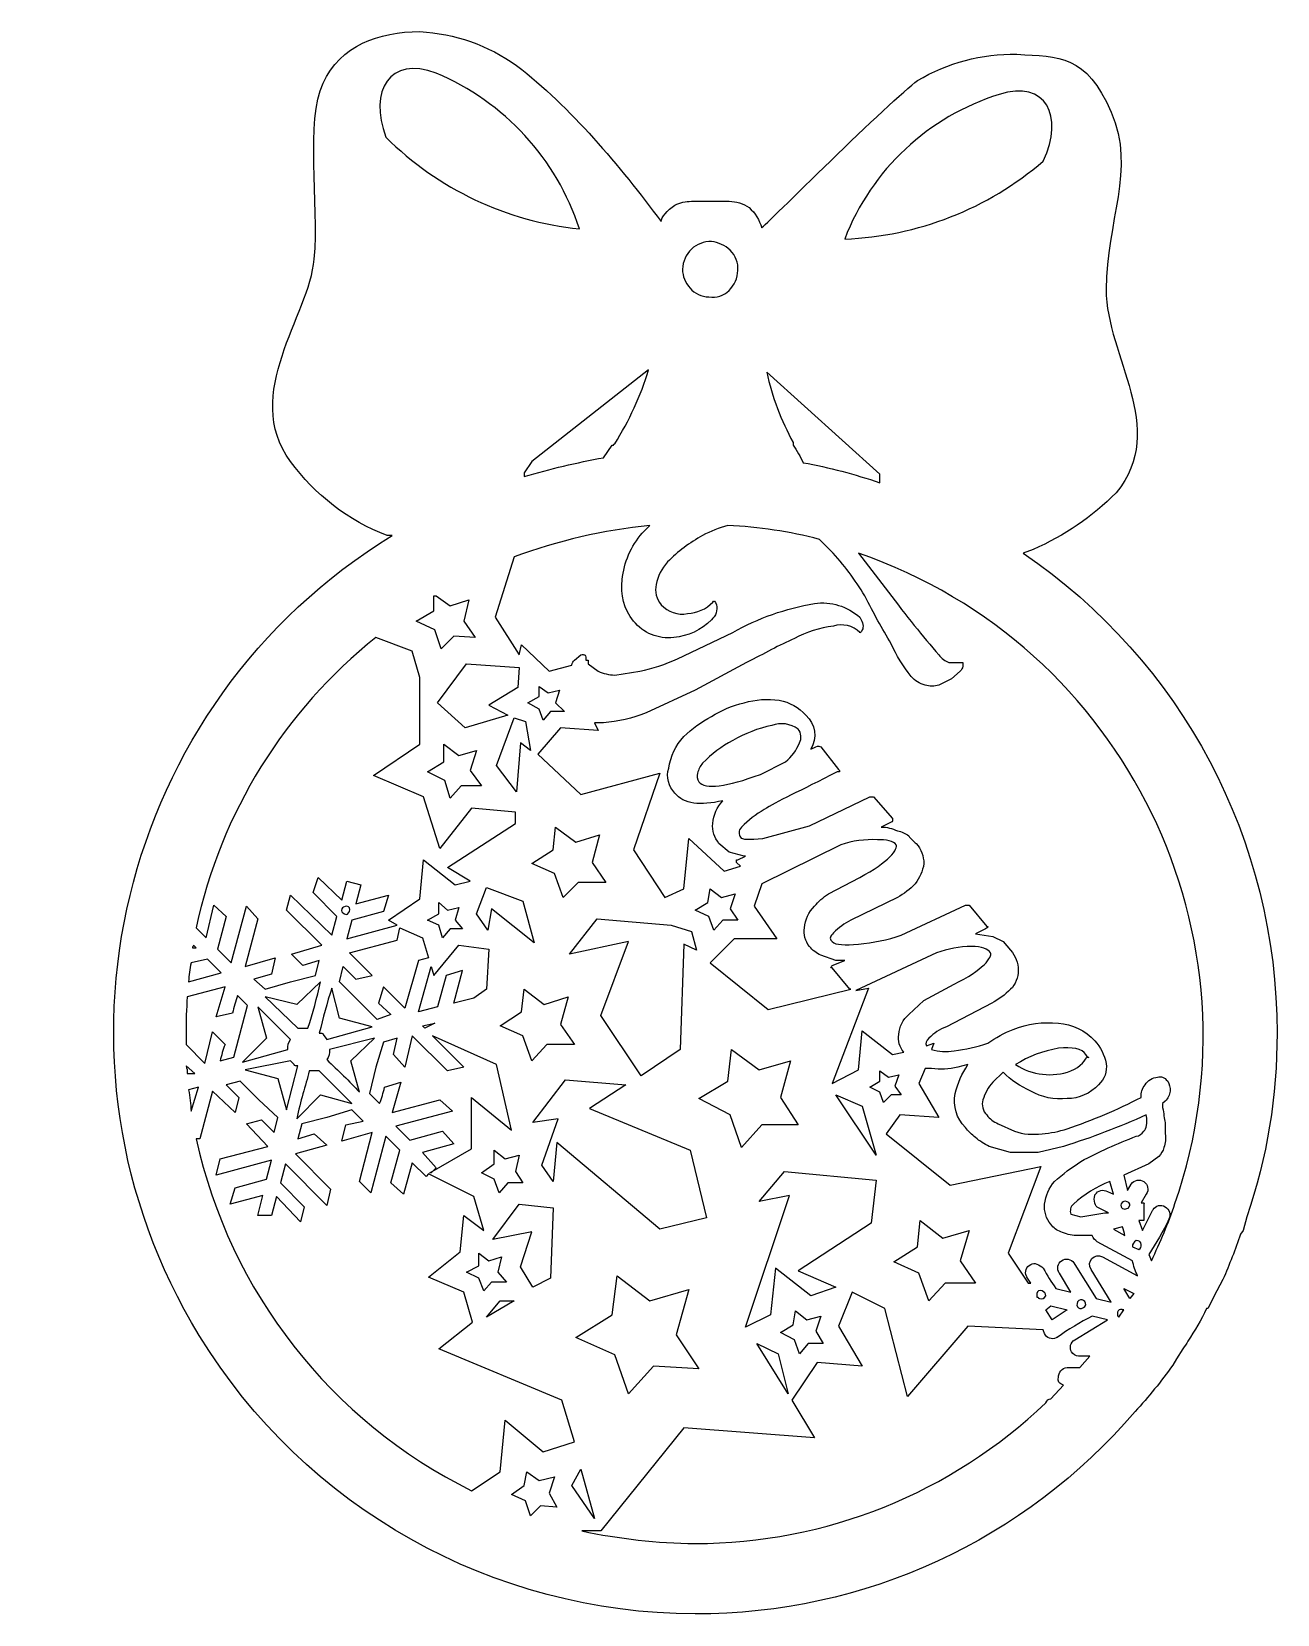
# Model space of a CAD drawing. Extents: x -6 to 93, y 0 to 126.
import ezdxf

# ---------------------------------------------------------------- set-up
doc = ezdxf.new("R2010")
doc.units = 0
doc.header["$MEASUREMENT"] = 0
doc.layers.add('LAYER_1', color=7, linetype='CONTINUOUS')

msp = doc.modelspace()

# ---------------------------------------------------------------- linework, layer by layer
at = {"layer": 'LAYER_1', "color": 178}
for points in [[(27.2, 78), (26.2, 77), (25.7, 78.5), (24.2, 79.2), (25.6, 80), (25.6, 81.2), (25.8, 81.2), (26.9, 80.4), (28.4, 80.9), (28, 79.2), (28.9, 77.9), (27.2, 78)], [(32.3, 73.9), (30, 72.5), (31.5, 71.7), (28.1, 70.7), (25.9, 72.7), (28.2, 75.8), (32.4, 75.5), (32.3, 73.9)], [(36, 72), (34.9, 72), (34.3, 71.3), (34, 72.2), (33.1, 72.7), (34, 73.2), (34, 74), (34.7, 73.5), (35.6, 73.7), (35.3, 72.7), (36, 72)], [(33.3, 68.9), (32.5, 69.5), (32.2, 65.6), (30.6, 67.7), (32, 71.5), (32.9, 71.2), (33.3, 68.9)], [(29.4, 66.1), (27.8, 66.1), (26.9, 65.1), (26.5, 66.5), (25.1, 67.2), (26.4, 68), (26.4, 69.4), (27.6, 68.5), (29, 68.9), (28.5, 67.3), (29.4, 66.1)], [(39.3, 58.4), (37.1, 58.4), (35.9, 57.2), (35.2, 59.1), (33.4, 59.9), (35.1, 61), (35.3, 62.8), (36.9, 61.6), (38.8, 62.2), (38.2, 60), (39.3, 58.4)], [(30.2, 56.3), (30.2, 56.3), (29.9, 54.6), (29, 55.9), (29.8, 58), (32.7, 56.9), (33.6, 53.6), (30.2, 56.3)], [(27.9, 54.7), (26.9, 54.7), (26.3, 54), (26, 55), (25.1, 55.4), (26, 55.9), (26, 56.8), (26.7, 56.2), (27.6, 56.4), (27.3, 55.4), (27.9, 54.7)], [(49.8, 55.4), (48.6, 55.4), (47.9, 54.6), (47.5, 55.7), (46.4, 56.2), (47.4, 56.8), (47.6, 57.9), (48.5, 57.2), (49.6, 57.5), (49.2, 56.3), (49.8, 55.4)], [(46.5, 53), (45.5, 53.5), (45.2, 45.1), (42.1, 43), (38.9, 47.8), (41.1, 53.7), (36.4, 52.7), (38.6, 55.5), (44.5, 55), (46.1, 54.5), (46.5, 53)], [(18.4, 51.7), (19.4, 50.7), (20.7, 51), (18.9, 52.8), (22.7, 53.8), (22.9, 54.8), (24.7, 54), (25.2, 52.4), (24.4, 52.2), (23.3, 48.4), (21.6, 50.1), (21.2, 48.8), (22.2, 47.9), (21.1, 47.5), (19.6, 49), (18.1, 50.5), (18.4, 51.7)], [(30, 53.1), (29.8, 49.9), (28.8, 49.2), (27.2, 48.8), (27.9, 51.4), (26.6, 51), (25.9, 48.5), (24.4, 48.1), (25.4, 51.7), (25.6, 51), (27.6, 53.4), (30, 53.1)], [(36.8, 45.5), (34.6, 45.5), (33.4, 44.2), (32.7, 46.2), (30.9, 47), (32.6, 48.1), (32.8, 49.9), (34.4, 48.7), (36.3, 49.3), (35.7, 47.1), (36.8, 45.5)], [(25.7, 47.2), (24.9, 46.8), (24.7, 47), (25.7, 47.2)], [(46.7, 41.2), (49, 42.6), (49.3, 45.1), (51.5, 43.5), (54, 44.2), (53.2, 41.3), (54.6, 39.1), (51.7, 39.1), (50.1, 37.3), (49.2, 39.9), (46.7, 41.2)], [(60.3, 42.1), (61.1, 42.6), (61.1, 43.4), (61.8, 42.9), (62.6, 43.1), (62.3, 42.2), (62.8, 41.5), (62, 41.5), (61.4, 40.9), (61.1, 41.7), (60.3, 42.1)], [(43.6, 30.8), (35.4, 37.7), (35.1, 34.6), (34.2, 35.9), (35.5, 39.6), (33.5, 39.3), (36.1, 42.7), (40.9, 42.3), (38, 40.4), (46, 37.1), (47.3, 31.7), (43.6, 30.8)], [(57.6, 41.5), (59.7, 40.6), (60.8, 36.7), (57.6, 41.5)], [(30.4, 36), (30.4, 37.1), (31.3, 36.4), (32.4, 36.7), (32.1, 35.4), (32.7, 34.5), (31.5, 34.5), (30.8, 33.7), (30.4, 34.8), (29.4, 35.3), (30.4, 36)], [(57.6, 26.2), (55.6, 25.5), (52.8, 27.7), (52.4, 24), (50.4, 23), (53.9, 33.5), (51.5, 33), (53.5, 35.4), (60.8, 34.7), (60.4, 31.3), (54.6, 27.5), (57.6, 26.2)], [(30.3, 30), (32.4, 32.8), (35.1, 32.5), (34.9, 26.9), (33.5, 26.2), (32.5, 27.8), (33.4, 30.6), (30.3, 30)], [(68.7, 26.5), (66.3, 26.5), (65, 25.1), (64.2, 27.3), (62.2, 28.2), (64.1, 29.4), (64.3, 31.5), (66.1, 30.1), (68.2, 30.7), (67.5, 28.3), (68.7, 26.5)], [(31.4, 26.6), (30.2, 26.6), (29.6, 25.9), (29.2, 26.9), (28.2, 27.4), (29.2, 27.9), (29.2, 28.9), (30, 28.3), (31, 28.6), (30.7, 27.4), (31.4, 26.6)], [(46.7, 19.7), (43.1, 19.9), (41.1, 17.7), (40, 20.8), (36.9, 22.2), (39.8, 24), (40.2, 27.1), (42.8, 25.1), (45.9, 26), (44.9, 22.4), (46.7, 19.7)], [(81, 25.3), (80.5, 26.1), (81.3, 25.7), (81, 25.3)], [(30.9, 25.1), (32, 25.1), (29.8, 23.8), (30.9, 25.1)], [(53.2, 22.6), (54.2, 23.2), (54.4, 24.3), (55.3, 23.6), (56.4, 23.9), (56, 22.7), (56.6, 21.7), (55.4, 21.7), (54.7, 20.9), (54.3, 22), (53.2, 22.6)], [(74.3, 24.4), (74.7, 24.7), (76, 24.4), (74.8, 23.6), (74.3, 24.4)], [(53.8, 17.7), (51.3, 21.7), (53, 20.9), (53.8, 17.7)], [(34.1, 8.8), (33.3, 8), (33.3, 8), (32.9, 9.2), (31.8, 9.7), (32.8, 10.4), (33, 11.5), (34, 10.8), (35.2, 11.1), (34.8, 9.8), (35.4, 8.7), (34.1, 8.8)], [(37.3, 11.7), (38.4, 7.8), (36.6, 10.4), (37.3, 11.7)]]:
    msp.add_lwpolyline(points, dxfattribs=at)
for points, knots in [([(72.5, 84.6), (72.5, 84.6), (73.3, 84.9), (73.3, 84.9), (73.3, 84.9), (73.3, 84.9), (73.3, 84.9), (75.76, 85.97), (78, 87.5), (79.9, 89.4), (84.1, 94.6), (79.1, 100.2), (79.1, 105.6), (79.1, 111), (81.5, 115.1), (79.5, 119.7), (77.5, 124.3), (75.4, 124.1), (72, 124.3), (69.22, 124.37), (66.48, 123.64), (64.1, 122.2), (62.1, 120.8), (51.8, 110.5), (51.7, 110.5), (51.52, 111.12), (51.18, 111.67), (50.7, 112.1), (50.23, 112.42), (49.67, 112.59), (49.1, 112.6), (49.1, 112.6), (46.1, 112.6), (46.1, 112.6), (45.65, 112.6), (45.21, 112.49), (44.8, 112.3), (44.2, 111.9), (43.7, 111.3), (43.7, 111), (40.4, 115.4), (36.5, 120.1), (32.2, 123.4), (29.94, 125.02), (27.27, 125.96), (24.5, 126.1), (21.2, 126.1), (18.2, 125), (16.8, 122), (15.4, 119), (16.5, 112.5), (16.1, 108), (15.7, 103.5), (10.3, 97.3), (14.2, 91.9), (16.15, 89.24), (18.82, 87.19), (21.9, 86), (21.9, 86), (22.3, 86), (22.3, 86), (0.48, 72.66), (-6.39, 44.16), (6.95, 22.35), (15.36, 8.61), (30.29, 0.22), (46.4, 0.2), (59.87, 0.16), (72.67, 6.05), (81.4, 16.3), (82.48, 17.46), (83.49, 18.7), (84.4, 20), (84.4, 20), (84.7, 20.5), (84.7, 20.5), (84.7, 20.5), (84.7, 20.5), (84.7, 20.5), (84.7, 20.5), (85.2, 21.3), (85.2, 21.3), (85.37, 21.48), (85.5, 21.68), (85.6, 21.9), (86.16, 22.73), (86.66, 23.6), (87.1, 24.5), (87.1, 24.5), (87.2, 24.5), (87.2, 24.5), (87.2, 24.5), (87.9, 25.9), (87.9, 25.9), (87.9, 25.9), (88.4, 26.8), (88.4, 26.8), (88.9, 28), (89.4, 29.2), (89.8, 30.4), (89.8, 30.4), (90, 30.7), (90, 30.7), (90, 30.7), (90.3, 31.8), (90.3, 31.8), (91.91, 36.5), (92.72, 41.43), (92.7, 46.4), (92.72, 61.7), (85.15, 76.01), (72.5, 84.6)], [0, 0, 0, 0, 1, 1, 1, 2, 2, 2, 3, 3, 3, 4, 4, 4, 5, 5, 5, 6, 6, 6, 7, 7, 7, 8, 8, 8, 9, 9, 9, 10, 10, 10, 11, 11, 11, 12, 12, 12, 13, 13, 13, 14, 14, 14, 15, 15, 15, 16, 16, 16, 17, 17, 17, 18, 18, 18, 19, 19, 19, 20, 20, 20, 21, 21, 21, 22, 22, 22, 23, 23, 23, 24, 24, 24, 25, 25, 25, 26, 26, 26, 27, 27, 27, 28, 28, 28, 29, 29, 29, 30, 30, 30, 31, 31, 31, 32, 32, 32, 33, 33, 33, 34, 34, 34, 35, 35, 35, 36, 36, 36, 37, 37, 37, 37]), ([(21.8, 117.7), (20.4, 121.4), (22.1, 124.2), (25.8, 122.8), (31.22, 120.51), (35.38, 115.99), (37.2, 110.4), (31.38, 111), (25.95, 113.58), (21.8, 117.7)], [0, 0, 0, 0, 1, 1, 1, 2, 2, 2, 3, 3, 3, 3]), ([(70.6, 121.1), (74.3, 122.3), (75.8, 119.4), (74.1, 115.8), (69.69, 112), (64.12, 109.81), (58.3, 109.6), (60.42, 115.11), (64.96, 119.35), (70.6, 121.1)], [0, 0, 0, 0, 1, 1, 1, 2, 2, 2, 3, 3, 3, 3]), ([(46.1, 108.8), (46.54, 109.2), (47.11, 109.41), (47.7, 109.4), (48.26, 109.34), (48.79, 109.09), (49.2, 108.7), (49.63, 108.28), (49.85, 107.7), (49.8, 107.1), (49.78, 106.5), (49.53, 105.93), (49.1, 105.5), (48.68, 105.08), (48.08, 104.89), (47.5, 105), (46.92, 104.99), (46.37, 105.25), (46, 105.7), (45.62, 106.11), (45.4, 106.64), (45.4, 107.2), (45.42, 107.8), (45.67, 108.37), (46.1, 108.8)], [0, 0, 0, 0, 1, 1, 1, 2, 2, 2, 3, 3, 3, 4, 4, 4, 5, 5, 5, 6, 6, 6, 7, 7, 7, 8, 8, 8, 8]), ([(42.7, 99.2), (42.07, 97.12), (41.16, 95.14), (40, 93.3), (40, 93.3), (40, 93.3), (40, 93.3), (39.94, 93.3), (39.9, 93.26), (39.9, 93.2), (39.9, 93.2), (39.8, 93.2), (39.8, 93.2), (39.8, 93.2), (39.1, 92.2), (39.1, 92.2), (36.98, 91.81), (34.87, 91.31), (32.8, 90.7), (32.8, 90.7), (32.8, 91), (32.8, 91), (32.8, 91), (33.4, 91.9), (33.4, 91.9), (33.4, 91.9), (42.7, 99.2), (42.7, 99.2)], [0, 0, 0, 0, 1, 1, 1, 2, 2, 2, 3, 3, 3, 4, 4, 4, 5, 5, 5, 6, 6, 6, 7, 7, 7, 8, 8, 8, 9, 9, 9, 9]), ([(61.1, 90.9), (61.1, 90.9), (61.1, 90.2), (61.1, 90.2), (59.11, 90.89), (57.07, 91.42), (55, 91.8), (54.77, 92.29), (54.5, 92.76), (54.2, 93.2), (54.2, 93.2), (54.2, 93.4), (54.2, 93.4), (53.24, 95.16), (52.53, 97.04), (52.1, 99), (52.1, 99), (61.1, 90.9), (61.1, 90.9)], [0, 0, 0, 0, 1, 1, 1, 2, 2, 2, 3, 3, 3, 4, 4, 4, 5, 5, 5, 6, 6, 6, 6]), ([(82.7, 28.3), (82.7, 28.3), (82.5, 28.8), (82.5, 28.8), (83.09, 29.7), (83.63, 30.63), (84.1, 31.6), (84.26, 31.96), (84.13, 32.39), (83.8, 32.6), (83.47, 32.8), (83.04, 32.7), (82.84, 32.37), (82.82, 32.35), (82.81, 32.32), (82.8, 32.3), (82.8, 32.3), (82, 30.7), (82, 30.7), (82, 30.7), (81.7, 31.5), (81.7, 31.5), (81.7, 31.5), (82.1, 31.5), (82.1, 31.5), (82.1, 31.5), (82.1, 32.8), (82.1, 32.8), (82.2, 32.9), (82.1, 32.9), (82, 32.9), (82, 32.9), (81.9, 32.9), (81.9, 32.9), (81.9, 32.9), (82.3, 33.6), (82.3, 33.6), (82.52, 33.93), (82.43, 34.38), (82.1, 34.6), (81.77, 34.82), (81.32, 34.73), (81.1, 34.4), (81.1, 34.4), (81.1, 34.4), (81.1, 34.4), (81.1, 34.4), (80.8, 33.9), (80.8, 33.9), (80.8, 33.9), (80.5, 35.1), (80.5, 35.1), (80.5, 35.1), (80.5, 35.1), (80.5, 35.1), (80.5, 35.1), (82.5, 36), (82.5, 36), (82.5, 36), (83.3, 36.6), (83.3, 36.6), (83.49, 36.8), (83.63, 37.04), (83.7, 37.3), (83.84, 37.65), (83.87, 38.03), (83.8, 38.4), (83.8, 38.4), (83.8, 39.3), (83.8, 39.3), (83.7, 39.6), (83.7, 40), (83.6, 40.5), (83.6, 40.5), (83.6, 40.8), (83.6, 40.8), (83.6, 40.8), (83.8, 41), (83.8, 41), (84.03, 41.21), (84.17, 41.49), (84.2, 41.8), (84.21, 42.08), (84.14, 42.36), (84, 42.6), (83.7, 42.9), (83.5, 43), (83.2, 42.9), (82.79, 42.89), (82.41, 42.66), (82.2, 42.3), (81.96, 42.02), (81.86, 41.66), (81.9, 41.3), (80, 40.32), (78.02, 39.49), (76, 38.8), (75.35, 38.58), (74.68, 38.45), (74, 38.4), (73.26, 38.3), (72.51, 38.37), (71.8, 38.6), (71.8, 38.6), (70.5, 39.2), (70.5, 39.2), (70.14, 39.35), (69.83, 39.59), (69.6, 39.9), (69.29, 40.21), (69.17, 40.68), (69.3, 41.1), (69.45, 41.62), (69.72, 42.1), (70.1, 42.5), (70.1, 42.5), (70.9, 43.3), (70.9, 43.3), (71.53, 42.67), (72.28, 42.16), (73.1, 41.8), (73.98, 41.3), (74.99, 41.09), (76, 41.2), (76.95, 41.2), (77.86, 41.6), (78.5, 42.3), (78.97, 42.73), (79.2, 43.37), (79.1, 44), (78.97, 44.67), (78.66, 45.29), (78.2, 45.8), (77.46, 46.63), (76.41, 47.14), (75.3, 47.2), (74.08, 47.33), (72.84, 47.16), (71.7, 46.7), (70.99, 46.42), (70.32, 46.05), (69.7, 45.6), (68.82, 45.32), (67.92, 45.11), (67, 45), (66.4, 44.91), (65.79, 44.94), (65.2, 45.1), (65.2, 45.1), (65.4, 45.6), (65.4, 45.6), (65.4, 45.6), (64.8, 45.4), (64.8, 45.4), (64.7, 45.6), (64.8, 45.8), (65, 46), (65.38, 46.41), (65.86, 46.72), (66.4, 46.9), (66.4, 46.9), (70, 48.8), (70, 48.8), (70.56, 49.08), (71.06, 49.46), (71.5, 49.9), (71.9, 50.29), (72.12, 50.84), (72.1, 51.4), (72.11, 51.99), (71.9, 52.56), (71.5, 53), (71.5, 53), (70.9, 53.7), (70.9, 53.7), (70.9, 53.7), (70.1, 54.1), (70.1, 54.1), (70.1, 54.1), (68.7, 54.3), (68.7, 54.3), (68.7, 54.3), (69.5, 54.7), (69.5, 54.7), (69.6, 54.8), (69.7, 54.8), (69.7, 54.9), (69.7, 54.9), (69.6, 54.9), (69.6, 54.9), (69.6, 54.9), (68.2, 56.6), (68.2, 56.6), (68.2, 56.6), (67.9, 56.6), (67.9, 56.6), (67.9, 56.6), (62.8, 54.2), (62.8, 54.2), (61.7, 53.83), (60.56, 53.6), (59.4, 53.5), (58.3, 53.4), (57.6, 53.4), (57.3, 53.7), (57, 54), (57.2, 54.1), (57.4, 54.4), (57.82, 54.79), (58.29, 55.13), (58.8, 55.4), (58.8, 55.4), (62.5, 57.2), (62.5, 57.2), (63.03, 57.49), (63.5, 57.86), (63.9, 58.3), (64.27, 58.76), (64.51, 59.31), (64.6, 59.9), (64.59, 60.49), (64.38, 61.05), (64, 61.5), (63.78, 61.67), (63.57, 61.87), (63.4, 62.1), (63.14, 62.31), (62.83, 62.45), (62.5, 62.5), (62.1, 62.7), (61.65, 62.81), (61.2, 62.8), (61.2, 62.8), (62, 63.2), (62, 63.2), (62.1, 63.2), (62.1, 63.2), (62.1, 63.3), (62.1, 63.3), (62.1, 63.5), (62.1, 63.5), (62.1, 63.5), (60.6, 65.2), (60.6, 65.2), (60.6, 65.2), (60.3, 65.2), (60.3, 65.2), (60.3, 65.2), (55.5, 62.9), (55.5, 62.9), (55.5, 62.9), (51.8, 61.9), (51.8, 61.9), (50.7, 61.8), (50.1, 61.8), (50, 62), (49.9, 62.2), (49.8, 62.5), (50.1, 62.8), (50.63, 63.35), (51.23, 63.83), (51.9, 64.2), (52.8, 64.8), (54.8, 65.7), (57.7, 67.2), (57.7, 67.2), (57.9, 67.2), (57.9, 67.2), (57.9, 67.3), (57.9, 67.3), (57.8, 67.4), (57.8, 67.4), (56.4, 69.2), (56.4, 69.2), (56.3, 69.2), (56.2, 69.3), (56, 69.2), (56, 69.2), (55.6, 69), (55.6, 69), (56.15, 69.88), (55.98, 71.02), (55.2, 71.7), (54.65, 72.32), (53.91, 72.75), (53.1, 72.9), (52.16, 73.03), (51.21, 72.96), (50.3, 72.7), (49.38, 72.48), (48.5, 72.11), (47.7, 71.6), (46.89, 71.17), (46.15, 70.64), (45.5, 70), (44.86, 69.3), (44.45, 68.43), (44.3, 67.5), (44.08, 66.79), (44.28, 66.02), (44.8, 65.5), (45.5, 64.6), (46.8, 64.5), (48.6, 64.9), (48.6, 64.9), (48.6, 64.9), (48.6, 64.9), (48.14, 64.41), (47.86, 63.77), (47.8, 63.1), (47.75, 62.52), (47.93, 61.95), (48.3, 61.5), (48.3, 61.5), (49.1, 60.8), (49.1, 60.8), (49.1, 60.8), (50.3, 60.5), (50.3, 60.5), (50.3, 60.5), (50.4, 60.5), (50.4, 60.5), (50.4, 60.5), (49.8, 60.2), (49.8, 60.2), (49.8, 60.2), (49.7, 60.2), (49.7, 60.2), (49.7, 60.2), (49.7, 60), (49.7, 60), (49.7, 60), (50, 59.7), (50, 59.7), (50, 59.7), (48.7, 59.3), (48.7, 59.3), (48.7, 59.3), (45.9, 61.9), (45.9, 61.9), (45.9, 61.9), (45.5, 57.9), (45.5, 57.9), (45.5, 57.9), (44, 57.2), (44, 57.2), (44, 57.2), (41.5, 61), (41.5, 61), (41.5, 61), (43.6, 67.1), (43.6, 67.1), (43.6, 67.1), (37.3, 65.4), (37.3, 65.4), (37.3, 65.4), (33.9, 68.6), (33.9, 68.6), (33.9, 68.6), (35.7, 70.7), (35.7, 70.7), (35.7, 70.7), (38.7, 70.5), (38.7, 70.5), (38.7, 70.5), (38.4, 71.1), (38.4, 71.1), (38.4, 71.1), (39.1, 71.1), (39.1, 71.1), (40.27, 71.2), (41.41, 71.47), (42.5, 71.9), (42.5, 71.9), (46.4, 73.7), (46.4, 73.7), (46.4, 73.7), (50.5, 75.9), (50.5, 75.9), (51.9, 76.6), (53.1, 77.3), (54.3, 77.8), (55.26, 78.33), (56.31, 78.67), (57.4, 78.8), (58.14, 79.03), (58.95, 78.84), (59.5, 78.3), (59.5, 78.2), (59.6, 78.3), (59.7, 78.5), (59.8, 78.7), (59.8, 79.1), (59.5, 79.5), (58.52, 80.38), (57.2, 80.78), (55.9, 80.6), (53.62, 80.21), (51.42, 79.43), (49.4, 78.3), (49.4, 78.3), (45, 76.2), (45, 76.2), (44.04, 75.76), (43.03, 75.43), (42, 75.2), (42, 75.2), (40, 74.9), (40, 74.9), (39.55, 74.92), (39.11, 75.02), (38.7, 75.2), (38.7, 75.2), (37.9, 75.8), (37.9, 75.8), (37.9, 75.8), (37.9, 76.1), (37.9, 76.1), (37.9, 76.1), (37.7, 76.1), (37.7, 76.1), (37.7, 76.1), (37.7, 76.2), (37.7, 76.2), (37.7, 76.4), (37.7, 76.5), (37.6, 76.5), (37.5, 76.5), (37.5, 76.6), (37.3, 76.5), (37.3, 76.5), (36.8, 76.1), (36.8, 76.1), (36.7, 75.99), (36.63, 75.85), (36.6, 75.7), (36.6, 75.7), (34.8, 75.2), (34.8, 75.2), (34.8, 75.2), (32.6, 77.3), (32.6, 77.3), (32.6, 77.3), (32.4, 76.5), (32.4, 76.5), (32.4, 76.5), (30.5, 79.5), (30.5, 79.5), (30.5, 79.5), (32, 84.3), (32, 84.3), (35.48, 85.6), (39.11, 86.44), (42.8, 86.8), (42.8, 86.8), (42.2, 86.2), (42.2, 86.2), (41.29, 85.17), (40.73, 83.87), (40.6, 82.5), (40.43, 81.32), (40.76, 80.13), (41.5, 79.2), (42.26, 78.23), (43.48, 77.74), (44.7, 77.9), (45.84, 77.99), (46.9, 78.48), (47.7, 79.3), (48.05, 79.59), (48.21, 80.06), (48.1, 80.5), (48, 80.8), (47.9, 80.9), (47.8, 80.7), (47.28, 80.15), (46.56, 79.83), (45.8, 79.8), (45.03, 79.64), (44.22, 79.91), (43.7, 80.5), (43.32, 80.94), (43.17, 81.53), (43.3, 82.1), (43.43, 82.77), (43.74, 83.39), (44.2, 83.9), (45.03, 84.73), (45.97, 85.44), (47, 86), (47.63, 86.35), (48.3, 86.62), (49, 86.8), (51.47, 86.69), (53.91, 86.33), (56.3, 85.7), (56.3, 85.7), (57.2, 84.8), (57.2, 84.8), (58.23, 83.7), (59.13, 82.49), (59.9, 81.2), (60.6, 79.8), (61.3, 78.6), (62, 77.4), (62.41, 76.46), (62.95, 75.59), (63.6, 74.8), (63.87, 74.44), (64.26, 74.2), (64.7, 74.1), (65.06, 74), (65.44, 74), (65.8, 74.1), (65.8, 74.1), (66.8, 74.6), (66.8, 74.6), (66.8, 74.6), (67.5, 75.2), (67.5, 75.2), (67.6, 75.31), (67.67, 75.45), (67.7, 75.6), (67.7, 75.6), (67.7, 75.9), (67.7, 75.9), (67.7, 75.9), (66.6, 75.9), (66.6, 75.9), (66.28, 76.01), (66, 76.22), (65.8, 76.5), (64.5, 78), (63.2, 79.6), (61.8, 81.5), (61.8, 81.5), (59.4, 84.6), (59.4, 84.6), (80.65, 77.26), (91.92, 54.09), (84.58, 32.84), (84.05, 31.29), (83.42, 29.78), (82.7, 28.3)], [0, 0, 0, 0, 1, 1, 1, 2, 2, 2, 3, 3, 3, 4, 4, 4, 5, 5, 5, 6, 6, 6, 7, 7, 7, 8, 8, 8, 9, 9, 9, 10, 10, 10, 11, 11, 11, 12, 12, 12, 13, 13, 13, 14, 14, 14, 15, 15, 15, 16, 16, 16, 17, 17, 17, 18, 18, 18, 19, 19, 19, 20, 20, 20, 21, 21, 21, 22, 22, 22, 23, 23, 23, 24, 24, 24, 25, 25, 25, 26, 26, 26, 27, 27, 27, 28, 28, 28, 29, 29, 29, 30, 30, 30, 31, 31, 31, 32, 32, 32, 33, 33, 33, 34, 34, 34, 35, 35, 35, 36, 36, 36, 37, 37, 37, 38, 38, 38, 39, 39, 39, 40, 40, 40, 41, 41, 41, 42, 42, 42, 43, 43, 43, 44, 44, 44, 45, 45, 45, 46, 46, 46, 47, 47, 47, 48, 48, 48, 49, 49, 49, 50, 50, 50, 51, 51, 51, 52, 52, 52, 53, 53, 53, 54, 54, 54, 55, 55, 55, 56, 56, 56, 57, 57, 57, 58, 58, 58, 59, 59, 59, 60, 60, 60, 61, 61, 61, 62, 62, 62, 63, 63, 63, 64, 64, 64, 65, 65, 65, 66, 66, 66, 67, 67, 67, 68, 68, 68, 69, 69, 69, 70, 70, 70, 71, 71, 71, 72, 72, 72, 73, 73, 73, 74, 74, 74, 75, 75, 75, 76, 76, 76, 77, 77, 77, 78, 78, 78, 79, 79, 79, 80, 80, 80, 81, 81, 81, 82, 82, 82, 83, 83, 83, 84, 84, 84, 85, 85, 85, 86, 86, 86, 87, 87, 87, 88, 88, 88, 89, 89, 89, 90, 90, 90, 91, 91, 91, 92, 92, 92, 93, 93, 93, 94, 94, 94, 95, 95, 95, 96, 96, 96, 97, 97, 97, 98, 98, 98, 99, 99, 99, 100, 100, 100, 101, 101, 101, 102, 102, 102, 103, 103, 103, 104, 104, 104, 105, 105, 105, 106, 106, 106, 107, 107, 107, 108, 108, 108, 109, 109, 109, 110, 110, 110, 111, 111, 111, 112, 112, 112, 113, 113, 113, 114, 114, 114, 115, 115, 115, 116, 116, 116, 117, 117, 117, 118, 118, 118, 119, 119, 119, 120, 120, 120, 121, 121, 121, 122, 122, 122, 123, 123, 123, 124, 124, 124, 125, 125, 125, 126, 126, 126, 127, 127, 127, 128, 128, 128, 129, 129, 129, 130, 130, 130, 131, 131, 131, 132, 132, 132, 133, 133, 133, 134, 134, 134, 135, 135, 135, 136, 136, 136, 137, 137, 137, 138, 138, 138, 139, 139, 139, 140, 140, 140, 141, 141, 141, 142, 142, 142, 143, 143, 143, 144, 144, 144, 145, 145, 145, 146, 146, 146, 147, 147, 147, 148, 148, 148, 149, 149, 149, 150, 150, 150, 151, 151, 151, 152, 152, 152, 153, 153, 153, 154, 154, 154, 155, 155, 155, 156, 156, 156, 157, 157, 157, 158, 158, 158, 159, 159, 159, 160, 160, 160, 161, 161, 161, 162, 162, 162, 163, 163, 163, 164, 164, 164, 165, 165, 165, 166, 166, 166, 167, 167, 167, 168, 168, 168, 169, 169, 169, 170, 170, 170, 171, 171, 171, 172, 172, 172, 173, 173, 173, 174, 174, 174, 175, 175, 175, 176, 176, 176, 177, 177, 177, 178, 178, 178, 179, 179, 179, 180, 180, 180, 181, 181, 181, 181]), ([(21, 77.9), (21, 77.9), (23.9, 76.8), (23.9, 76.8), (23.9, 76.8), (24.5, 74.7), (24.5, 74.7), (24.5, 74.7), (24.5, 69.4), (24.5, 69.4), (24.5, 69.4), (20.8, 66.9), (20.8, 66.9), (20.8, 66.9), (24.8, 65.2), (24.8, 65.2), (24.8, 65.2), (26.1, 61.1), (26.1, 61.1), (26.1, 61.1), (28.6, 64.3), (28.6, 64.3), (28.6, 64.3), (32.1, 64), (32.1, 64), (32.1, 64), (32.1, 63.1), (32.1, 63.1), (32.1, 63.1), (26.7, 59.6), (26.7, 59.6), (26.7, 59.6), (28.5, 58.5), (28.5, 58.5), (28.5, 58.5), (27.3, 58.2), (27.3, 58.2), (27.3, 58.2), (24.8, 60.2), (24.8, 60.2), (24.8, 60.2), (24.5, 57.1), (24.5, 57.1), (24.5, 57.1), (22, 55.4), (22, 55.4), (22, 55.4), (22.7, 55), (22.7, 55), (22.7, 55), (18.7, 53.9), (18.7, 53.9), (18.7, 53.9), (19.1, 55.4), (19.1, 55.4), (19.1, 55.4), (21.6, 56.1), (21.6, 56.1), (21.6, 56.1), (22, 57.4), (22, 57.4), (22, 57.4), (19.4, 56.7), (19.4, 56.7), (19.4, 56.7), (19.8, 58.2), (19.8, 58.2), (19.8, 58.2), (18.7, 58.5), (18.7, 58.5), (18.7, 58.5), (18.3, 57), (18.3, 57), (18.3, 57), (16.4, 58.8), (16.4, 58.8), (16.4, 58.8), (16, 57.6), (16, 57.6), (16, 57.6), (17.9, 55.7), (17.9, 55.7), (17.9, 55.7), (17.5, 54.2), (17.5, 54.2), (17.5, 54.2), (14.2, 57.4), (14.2, 57.4), (14.2, 57.4), (13.9, 56.2), (13.9, 56.2), (13.9, 56.2), (16.7, 53.4), (16.7, 53.4), (16.7, 53.4), (14.3, 52.7), (14.3, 52.7), (14.3, 52.7), (15.2, 51.8), (15.2, 51.8), (15.2, 51.8), (16.5, 52.2), (16.5, 52.2), (16.5, 52.2), (16.2, 51), (16.2, 51), (16.2, 51), (14.2, 50.5), (14.2, 50.5), (14.2, 50.5), (12.2, 49.9), (12.2, 49.9), (12.2, 49.9), (11.3, 50.7), (11.3, 50.7), (11.3, 50.7), (12.7, 51.1), (12.7, 51.1), (12.7, 51.1), (13, 52.4), (13, 52.4), (13, 52.4), (10.6, 51.7), (10.6, 51.7), (10.6, 51.7), (11.6, 55.5), (11.6, 55.5), (11.6, 55.5), (10.7, 56.5), (10.7, 56.5), (10.7, 56.5), (9.5, 52), (9.5, 52), (9.5, 52), (8.4, 53.1), (8.4, 53.1), (8.4, 53.1), (9.1, 55.7), (9.1, 55.7), (9.1, 55.7), (8.1, 56.6), (8.1, 56.6), (8.1, 56.6), (7.5, 54), (7.5, 54), (7.5, 54), (6.7, 54.8), (6.7, 54.8), (8.66, 63.92), (13.72, 72.08), (21, 77.9)], [0, 0, 0, 0, 1, 1, 1, 2, 2, 2, 3, 3, 3, 4, 4, 4, 5, 5, 5, 6, 6, 6, 7, 7, 7, 8, 8, 8, 9, 9, 9, 10, 10, 10, 11, 11, 11, 12, 12, 12, 13, 13, 13, 14, 14, 14, 15, 15, 15, 16, 16, 16, 17, 17, 17, 18, 18, 18, 19, 19, 19, 20, 20, 20, 21, 21, 21, 22, 22, 22, 23, 23, 23, 24, 24, 24, 25, 25, 25, 26, 26, 26, 27, 27, 27, 28, 28, 28, 29, 29, 29, 30, 30, 30, 31, 31, 31, 32, 32, 32, 33, 33, 33, 34, 34, 34, 35, 35, 35, 36, 36, 36, 37, 37, 37, 38, 38, 38, 39, 39, 39, 40, 40, 40, 41, 41, 41, 42, 42, 42, 43, 43, 43, 44, 44, 44, 45, 45, 45, 46, 46, 46, 47, 47, 47, 48, 48, 48, 49, 49, 49, 50, 50, 50, 50]), ([(46.7, 66.4), (46.56, 66.61), (46.52, 66.86), (46.6, 67.1), (46.67, 67.39), (46.81, 67.67), (47, 67.9), (47.7, 68.62), (48.51, 69.23), (49.4, 69.7), (50.37, 70.25), (51.41, 70.66), (52.5, 70.9), (53.21, 71.15), (53.99, 71.04), (54.6, 70.6), (54.85, 70.29), (54.89, 69.85), (54.7, 69.5), (54.47, 68.91), (54.09, 68.4), (53.6, 68), (53.6, 68), (51.6, 67), (51.6, 67), (48.9, 66), (47.2, 65.8), (46.7, 66.4)], [0, 0, 0, 0, 1, 1, 1, 2, 2, 2, 3, 3, 3, 4, 4, 4, 5, 5, 5, 6, 6, 6, 7, 7, 7, 8, 8, 8, 9, 9, 9, 9]), ([(51.1, 56.5), (51.1, 56.5), (51.7, 58.3), (51.7, 58.3), (51.7, 58.3), (58, 61.4), (58, 61.4), (58.93, 61.71), (59.92, 61.85), (60.9, 61.8), (61.6, 61.8), (62.2, 61.7), (62.4, 61.4), (62.6, 61.1), (61.8, 60), (59.5, 58.8), (59.5, 58.8), (57, 57.5), (57, 57.5), (56.59, 57.22), (56.22, 56.88), (55.9, 56.5), (55.44, 56.05), (55.15, 55.44), (55.1, 54.8), (55.01, 54.27), (55.16, 53.72), (55.5, 53.3), (55.75, 53.01), (56.06, 52.77), (56.4, 52.6), (56.4, 52.6), (57.6, 52.2), (57.6, 52.2), (57.6, 52.2), (58.3, 52.2), (58.3, 52.2), (58.3, 52.2), (57.3, 51.8), (57.3, 51.8), (57.3, 51.7), (57.2, 51.7), (57.2, 51.6), (57.2, 51.6), (57.3, 51.6), (57.3, 51.6), (57.3, 51.6), (58.7, 49.9), (58.7, 49.9), (58.7, 49.9), (58.8, 49.9), (58.8, 49.9), (58.8, 49.9), (52.2, 48.3), (52.2, 48.3), (52.2, 48.3), (47.6, 52), (47.6, 52), (47.6, 52), (49.5, 53.9), (49.5, 53.9), (49.5, 53.9), (52.9, 53.9), (52.9, 53.9), (52.9, 53.9), (51.1, 56.5), (51.1, 56.5)], [0, 0, 0, 0, 1, 1, 1, 2, 2, 2, 3, 3, 3, 4, 4, 4, 5, 5, 5, 6, 6, 6, 7, 7, 7, 8, 8, 8, 9, 9, 9, 10, 10, 10, 11, 11, 11, 12, 12, 12, 13, 13, 13, 14, 14, 14, 15, 15, 15, 16, 16, 16, 17, 17, 17, 18, 18, 18, 19, 19, 19, 20, 20, 20, 21, 21, 21, 22, 22, 22, 22]), ([(18.3, 56.3), (18.3, 56.4), (18.5, 56.5), (18.7, 56.5), (18.9, 56.5), (19, 56.3), (18.9, 56.1), (18.8, 55.9), (18.7, 55.8), (18.5, 55.9), (18.3, 56), (18.2, 56.1), (18.3, 56.3)], [0, 0, 0, 0, 1, 1, 1, 2, 2, 2, 3, 3, 3, 4, 4, 4, 4]), ([(6.5, 53.4), (6.5, 53.4), (6.7, 53.2), (6.7, 53.2), (6.7, 53.2), (6.4, 53.2), (6.4, 53.2), (6.4, 53.3), (6.5, 53.3), (6.5, 53.4)], [0, 0, 0, 0, 1, 1, 1, 2, 2, 2, 3, 3, 3, 3]), ([(59.2, 49.8), (59.2, 49.8), (65.6, 52.8), (65.6, 52.8), (66.5, 53.13), (67.44, 53.3), (68.4, 53.3), (69.2, 53.3), (69.7, 53.1), (69.9, 52.8), (70.1, 52.5), (69.3, 51.4), (67, 50.3), (67, 50.3), (64.6, 49), (64.6, 49), (64.6, 49), (63.4, 47.9), (63.4, 47.9), (62.94, 47.49), (62.65, 46.92), (62.6, 46.3), (62.52, 45.8), (62.66, 45.28), (63, 44.9), (63, 44.9), (62.1, 44.7), (62.1, 44.7), (62.1, 44.7), (59.7, 46.6), (59.7, 46.6), (59.7, 46.6), (59.4, 43.5), (59.4, 43.5), (59.4, 43.5), (57.3, 42.4), (57.3, 42.4), (57.3, 42.4), (60.2, 50), (60.2, 50), (60.2, 50), (59.2, 49.8), (59.2, 49.8)], [0, 0, 0, 0, 1, 1, 1, 2, 2, 2, 3, 3, 3, 4, 4, 4, 5, 5, 5, 6, 6, 6, 7, 7, 7, 8, 8, 8, 9, 9, 9, 10, 10, 10, 11, 11, 11, 12, 12, 12, 13, 13, 13, 14, 14, 14, 14]), ([(6.3, 52), (6.3, 52), (7.6, 52.3), (7.6, 52.3), (7.6, 52.3), (8.7, 51.2), (8.7, 51.2), (8.7, 51.2), (6.1, 50.5), (6.1, 50.5), (6.12, 51.01), (6.18, 51.51), (6.3, 52)], [0, 0, 0, 0, 1, 1, 1, 2, 2, 2, 3, 3, 3, 4, 4, 4, 4]), ([(15.6, 46.8), (15.6, 46.8), (14.8, 46.8), (14.8, 46.8), (14.8, 46.8), (12.2, 49.3), (12.2, 49.3), (12.2, 49.3), (14.7, 48.7), (14.7, 48.7), (14.7, 48.7), (16.6, 50.5), (16.6, 50.5), (16.3, 49.2), (16, 48), (15.6, 46.8)], [0, 0, 0, 0, 1, 1, 1, 2, 2, 2, 3, 3, 3, 4, 4, 4, 5, 5, 5, 5]), ([(5.9, 46.4), (5.88, 47.37), (5.92, 48.34), (6, 49.3), (6, 49.3), (9, 50.1), (9, 50.1), (9, 50.1), (8.3, 47.7), (8.3, 47.7), (8.3, 47.7), (9.6, 48), (9.6, 48), (9.7, 48.47), (9.84, 48.94), (10, 49.4), (10, 49.4), (10.8, 48.6), (10.8, 48.6), (10.8, 48.6), (9.7, 44.5), (9.7, 44.5), (9.7, 44.5), (8.6, 44.2), (8.6, 44.2), (8.71, 44.64), (8.84, 45.08), (9, 45.5), (9, 45.5), (8, 46.5), (8, 46.5), (8, 46.5), (7.4, 44), (7.4, 44), (7.4, 44), (5.9, 45.5), (5.9, 45.5), (5.9, 45.5), (5.9, 46.4), (5.9, 46.4)], [0, 0, 0, 0, 1, 1, 1, 2, 2, 2, 3, 3, 3, 4, 4, 4, 5, 5, 5, 6, 6, 6, 7, 7, 7, 8, 8, 8, 9, 9, 9, 10, 10, 10, 11, 11, 11, 12, 12, 12, 13, 13, 13, 13]), ([(18.1, 47.6), (18.1, 47.6), (20.7, 46.9), (20.7, 46.9), (20.7, 46.9), (17.1, 45.9), (17.1, 45.9), (17.1, 45.9), (16.8, 46.3), (16.8, 46.3), (16.8, 46.36), (16.76, 46.4), (16.7, 46.4), (16.7, 46.4), (16.5, 46.4), (16.5, 46.4), (16.8, 47.6), (17.1, 48.8), (17.5, 50), (17.5, 50), (18.1, 47.6), (18.1, 47.6)], [0, 0, 0, 0, 1, 1, 1, 2, 2, 2, 3, 3, 3, 4, 4, 4, 5, 5, 5, 6, 6, 6, 7, 7, 7, 7]), ([(11.6, 48.5), (11.6, 48.5), (14.2, 45.9), (14.2, 45.9), (14.03, 45.67), (13.96, 45.38), (14, 45.1), (14, 45.1), (10.4, 44.1), (10.4, 44.1), (10.4, 44.1), (12.3, 46), (12.3, 46), (12.3, 46), (11.6, 48.5), (11.6, 48.5)], [0, 0, 0, 0, 1, 1, 1, 2, 2, 2, 3, 3, 3, 4, 4, 4, 5, 5, 5, 5]), ([(19.7, 41.7), (18.9, 42.6), (18, 43.4), (17.1, 44.3), (17.27, 44.53), (17.34, 44.82), (17.3, 45.1), (17.3, 45.1), (20.9, 46), (20.9, 46), (20.9, 46), (19, 44.2), (19, 44.2), (19, 44.2), (19.7, 41.7), (19.7, 41.7)], [0, 0, 0, 0, 1, 1, 1, 2, 2, 2, 3, 3, 3, 4, 4, 4, 5, 5, 5, 5]), ([(24.7, 36.9), (24.7, 36.9), (27.2, 37.6), (27.2, 37.6), (27.2, 37.6), (26.3, 38.6), (26.3, 38.6), (26.3, 38.6), (23.7, 37.9), (23.7, 37.9), (23.7, 37.9), (22.6, 39), (22.6, 39), (22.6, 39), (27.1, 40.2), (27.1, 40.2), (27.1, 40.2), (26.1, 41.1), (26.1, 41.1), (26.1, 41.1), (22.3, 40.1), (22.3, 40.1), (22.3, 40.1), (23, 42.5), (23, 42.5), (23, 42.5), (21.7, 42.1), (21.7, 42.1), (21.59, 41.66), (21.46, 41.23), (21.3, 40.8), (21.3, 40.8), (20.5, 41.6), (20.5, 41.6), (20.5, 41.6), (21, 43.7), (21, 43.7), (21, 43.7), (21.6, 45.7), (21.6, 45.7), (21.6, 45.7), (22.7, 46), (22.7, 46), (22.7, 46), (22.4, 44.7), (22.4, 44.7), (22.4, 44.7), (23.3, 43.7), (23.3, 43.7), (23.3, 43.7), (23.9, 46.2), (23.9, 46.2), (23.9, 46.2), (26.7, 43.4), (26.7, 43.4), (26.7, 43.4), (28, 43.7), (28, 43.7), (28, 43.7), (25.5, 46.2), (25.5, 46.2), (25.5, 46.2), (30.6, 43.9), (30.6, 43.9), (30.6, 43.9), (31.8, 38.7), (31.8, 38.7), (31.8, 38.7), (28.6, 41.3), (28.6, 41.3), (28.6, 41.3), (28.6, 37.2), (28.6, 37.2), (28.6, 37.2), (25.3, 35.3), (25.3, 35.3), (25.3, 35.3), (25.4, 35.3), (25.4, 35.3), (25.4, 35.3), (25.8, 35.7), (25.8, 35.7), (25.8, 35.7), (24.7, 36.9), (24.7, 36.9)], [0, 0, 0, 0, 1, 1, 1, 2, 2, 2, 3, 3, 3, 4, 4, 4, 5, 5, 5, 6, 6, 6, 7, 7, 7, 8, 8, 8, 9, 9, 9, 10, 10, 10, 11, 11, 11, 12, 12, 12, 13, 13, 13, 14, 14, 14, 15, 15, 15, 16, 16, 16, 17, 17, 17, 18, 18, 18, 19, 19, 19, 20, 20, 20, 21, 21, 21, 22, 22, 22, 23, 23, 23, 24, 24, 24, 25, 25, 25, 26, 26, 26, 27, 27, 27, 28, 28, 28, 28]), ([(14.2, 44.2), (14.2, 44.2), (14.5, 43.9), (14.5, 43.9), (14.5, 43.84), (14.54, 43.8), (14.6, 43.8), (14.6, 43.8), (14.8, 43.8), (14.8, 43.8), (14.8, 43.8), (13.9, 40.3), (13.9, 40.3), (13.9, 40.3), (13.2, 42.8), (13.2, 42.8), (13.2, 42.8), (10.6, 43.5), (10.6, 43.5), (10.6, 43.5), (14.2, 44.2), (14.2, 44.2)], [0, 0, 0, 0, 1, 1, 1, 2, 2, 2, 3, 3, 3, 4, 4, 4, 5, 5, 5, 6, 6, 6, 7, 7, 7, 7]), ([(71.9, 43.9), (72.93, 44.56), (74.09, 45.01), (75.3, 45.2), (76.4, 45.3), (77.2, 45.2), (77.5, 44.7), (77.8, 44.2), (77.7, 44.6), (77.6, 44.5), (77.5, 44.4), (77.1, 43.7), (76.3, 43.4), (74.84, 42.87), (73.21, 43.06), (71.9, 43.9)], [0, 0, 0, 0, 1, 1, 1, 2, 2, 2, 3, 3, 3, 4, 4, 4, 5, 5, 5, 5]), ([(5.9, 43.8), (5.9, 43.8), (6.6, 43.2), (6.6, 43.2), (6.6, 43.2), (6, 43.2), (6, 43.2), (6, 43.4), (5.97, 43.61), (5.9, 43.8)], [0, 0, 0, 0, 1, 1, 1, 2, 2, 2, 3, 3, 3, 3]), ([(15.7, 43.4), (15.7, 43.4), (16.5, 43.4), (16.5, 43.4), (16.5, 43.4), (19.1, 40.8), (19.1, 40.8), (19.1, 40.8), (16.6, 41.5), (16.6, 41.5), (16.6, 41.5), (14.7, 39.6), (14.7, 39.6), (15, 41), (15.4, 42.2), (15.7, 43.4)], [0, 0, 0, 0, 1, 1, 1, 2, 2, 2, 3, 3, 3, 4, 4, 4, 5, 5, 5, 5]), ([(78.8, 28.6), (78.2, 29), (77.5, 28.2), (77.9, 27.6), (77.9, 27.6), (79.5, 25), (79.5, 25), (79.5, 25), (78.3, 25.3), (78.3, 25.3), (78.3, 25.3), (76.6, 28), (76.6, 28), (76.45, 28.36), (76.04, 28.52), (75.68, 28.37), (75.33, 28.22), (75.16, 27.81), (75.31, 27.45), (75.34, 27.4), (75.36, 27.35), (75.4, 27.3), (75.4, 27.3), (76.3, 25.8), (76.3, 25.8), (76.3, 25.8), (75.1, 26.1), (75.1, 26.1), (74.73, 26.61), (74.4, 27.14), (74.1, 27.7), (73.8, 28), (73.4, 28.2), (73.1, 28), (72.75, 27.84), (72.6, 27.42), (72.76, 27.07), (72.77, 27.05), (72.79, 27.02), (72.8, 27), (72.8, 27), (73.1, 26.5), (73.1, 26.5), (73.1, 26.5), (72.9, 26.5), (72.9, 26.5), (72.9, 26.5), (71.3, 28.9), (71.3, 28.9), (71.3, 28.9), (73.9, 35.8), (73.9, 35.8), (73.9, 35.8), (66.7, 34.3), (66.7, 34.3), (66.7, 34.3), (61.6, 38.4), (61.6, 38.4), (61.6, 38.4), (62.7, 39.9), (62.7, 39.9), (62.7, 39.9), (65.8, 39.7), (65.8, 39.7), (65.8, 39.7), (64.2, 42.4), (64.2, 42.4), (64.2, 42.4), (64.7, 43.6), (64.7, 43.6), (64.7, 43.6), (65.2, 43.6), (65.2, 43.6), (65.9, 43.49), (66.61, 43.52), (67.3, 43.7), (67.3, 43.7), (68.1, 43.9), (68.1, 43.9), (67.62, 43.2), (67.29, 42.42), (67.1, 41.6), (66.9, 40.62), (67.2, 39.61), (67.9, 38.9), (68.14, 38.61), (68.41, 38.34), (68.7, 38.1), (69.04, 37.82), (69.41, 37.59), (69.8, 37.4), (69.8, 37.4), (71.5, 36.9), (71.5, 36.9), (71.5, 36.9), (73.7, 36.9), (73.7, 36.9), (73.7, 36.9), (75.7, 37.4), (75.7, 37.4), (75.7, 37.4), (75.7, 37.4), (75.7, 37.4), (77.95, 38.09), (80.15, 38.93), (82.3, 39.9), (82.4, 39.2), (82.3, 38.8), (82.1, 38.6), (81.96, 38.39), (81.75, 38.24), (81.5, 38.2), (79.99, 37.63), (78.52, 36.96), (77.1, 36.2), (76.35, 35.73), (75.65, 35.2), (75, 34.6), (74.56, 34.1), (74.28, 33.47), (74.2, 32.8), (74.15, 32.22), (74.33, 31.65), (74.7, 31.2), (74.9, 30.92), (75.18, 30.71), (75.5, 30.6), (75.88, 30.43), (76.29, 30.33), (76.7, 30.3), (76.7, 30.3), (78, 30.3), (78, 30.3), (78.07, 30.09), (78.22, 29.92), (78.4, 29.8), (78.4, 29.8), (81.2, 28.3), (81.2, 28.3), (81.29, 27.89), (81.42, 27.48), (81.6, 27.1), (81.6, 27.1), (78.8, 28.6), (78.8, 28.6)], [0, 0, 0, 0, 1, 1, 1, 2, 2, 2, 3, 3, 3, 4, 4, 4, 5, 5, 5, 6, 6, 6, 7, 7, 7, 8, 8, 8, 9, 9, 9, 10, 10, 10, 11, 11, 11, 12, 12, 12, 13, 13, 13, 14, 14, 14, 15, 15, 15, 16, 16, 16, 17, 17, 17, 18, 18, 18, 19, 19, 19, 20, 20, 20, 21, 21, 21, 22, 22, 22, 23, 23, 23, 24, 24, 24, 25, 25, 25, 26, 26, 26, 27, 27, 27, 28, 28, 28, 29, 29, 29, 30, 30, 30, 31, 31, 31, 32, 32, 32, 33, 33, 33, 34, 34, 34, 35, 35, 35, 36, 36, 36, 37, 37, 37, 38, 38, 38, 39, 39, 39, 40, 40, 40, 41, 41, 41, 42, 42, 42, 43, 43, 43, 44, 44, 44, 45, 45, 45, 46, 46, 46, 47, 47, 47, 48, 48, 48, 48]), ([(6.1, 41.9), (6.1, 41.9), (6.9, 42.1), (6.9, 42.1), (6.9, 42.1), (6.3, 40.2), (6.3, 40.2), (6.28, 40.77), (6.21, 41.34), (6.1, 41.9)], [0, 0, 0, 0, 1, 1, 1, 2, 2, 2, 3, 3, 3, 3]), ([(30.9, 11.5), (30.9, 11.5), (28.6, 10), (28.6, 10), (17.43, 15.53), (9.38, 25.83), (6.7, 38), (6.7, 38), (7, 38), (7, 38), (7, 38), (8, 41.8), (8, 41.8), (8, 41.8), (9.8, 40.1), (9.8, 40.1), (9.8, 40.1), (10.1, 41.3), (10.1, 41.3), (10.1, 41.3), (9.1, 42.3), (9.1, 42.3), (9.1, 42.3), (10.2, 42.6), (10.2, 42.6), (10.2, 42.6), (11.7, 41.1), (11.7, 41.1), (11.7, 41.1), (13.2, 39.7), (13.2, 39.7), (13.2, 39.7), (12.9, 38.5), (12.9, 38.5), (12.9, 38.5), (11.9, 39.5), (11.9, 39.5), (11.9, 39.5), (10.7, 39.2), (10.7, 39.2), (10.7, 39.2), (12.4, 37.4), (12.4, 37.4), (12.4, 37.4), (8.6, 36.4), (8.6, 36.4), (8.6, 36.4), (8.3, 35.1), (8.3, 35.1), (8.3, 35.1), (12.7, 36.3), (12.7, 36.3), (12.7, 36.3), (12.3, 34.8), (12.3, 34.8), (12.3, 34.8), (9.8, 34.1), (9.8, 34.1), (9.8, 34.1), (9.4, 32.8), (9.4, 32.8), (9.4, 32.8), (12, 33.5), (12, 33.5), (12, 33.5), (11.6, 31.9), (11.6, 31.9), (11.6, 31.9), (12.7, 31.9), (12.7, 31.9), (12.7, 31.9), (13.1, 33.4), (13.1, 33.4), (13.1, 33.4), (15, 31.4), (15, 31.4), (15, 31.4), (15.3, 32.6), (15.3, 32.6), (15.3, 32.6), (13.4, 34.5), (13.4, 34.5), (13.4, 34.5), (13.8, 36), (13.8, 36), (13.8, 36), (17.1, 32.7), (17.1, 32.7), (17.1, 32.7), (17.4, 34), (17.4, 34), (17.4, 34), (14.6, 36.8), (14.6, 36.8), (14.6, 36.8), (17.1, 37.5), (17.1, 37.5), (17.1, 37.5), (16.1, 38.4), (16.1, 38.4), (16.1, 38.4), (14.8, 38), (14.8, 38), (14.8, 38), (15.1, 39.2), (15.1, 39.2), (15.1, 39.2), (17.1, 39.7), (17.1, 39.7), (17.1, 39.7), (19.1, 40.3), (19.1, 40.3), (19.1, 40.3), (20, 39.4), (20, 39.4), (20, 39.4), (18.6, 39.1), (18.6, 39.1), (18.6, 39.1), (18.3, 37.8), (18.3, 37.8), (18.3, 37.8), (20.7, 38.5), (20.7, 38.5), (20.7, 38.5), (19.7, 34.6), (19.7, 34.6), (19.7, 34.6), (20.6, 33.7), (20.6, 33.7), (20.6, 33.7), (21.8, 38.2), (21.8, 38.2), (21.8, 38.2), (22.9, 37.1), (22.9, 37.1), (22.9, 37.1), (22.2, 34.5), (22.2, 34.5), (22.2, 34.5), (23.2, 33.6), (23.2, 33.6), (23.2, 33.6), (23.9, 36.1), (23.9, 36.1), (23.9, 36.1), (25, 35), (25, 35), (25, 35), (25.2, 35.2), (25.2, 35.2), (25.2, 35.2), (28.8, 33.4), (28.8, 33.4), (28.8, 33.4), (29.6, 30.7), (29.6, 30.7), (29.6, 30.7), (28, 31.9), (28, 31.9), (28, 31.9), (27.7, 29), (27.7, 29), (27.7, 29), (25.2, 27), (25.2, 27), (25.2, 27), (28, 25.8), (28, 25.8), (28, 25.8), (28.7, 23.4), (28.7, 23.4), (28.7, 23.4), (26, 21.3), (26, 21.3), (26, 21.3), (35.8, 17.2), (35.8, 17.2), (35.8, 17.2), (36.8, 13.9), (36.8, 13.9), (36.8, 13.9), (34.3, 13.1), (34.3, 13.1), (34.3, 13.1), (31.3, 15.6), (31.3, 15.6), (31.3, 15.6), (30.9, 11.5), (30.9, 11.5)], [0, 0, 0, 0, 1, 1, 1, 2, 2, 2, 3, 3, 3, 4, 4, 4, 5, 5, 5, 6, 6, 6, 7, 7, 7, 8, 8, 8, 9, 9, 9, 10, 10, 10, 11, 11, 11, 12, 12, 12, 13, 13, 13, 14, 14, 14, 15, 15, 15, 16, 16, 16, 17, 17, 17, 18, 18, 18, 19, 19, 19, 20, 20, 20, 21, 21, 21, 22, 22, 22, 23, 23, 23, 24, 24, 24, 25, 25, 25, 26, 26, 26, 27, 27, 27, 28, 28, 28, 29, 29, 29, 30, 30, 30, 31, 31, 31, 32, 32, 32, 33, 33, 33, 34, 34, 34, 35, 35, 35, 36, 36, 36, 37, 37, 37, 38, 38, 38, 39, 39, 39, 40, 40, 40, 41, 41, 41, 42, 42, 42, 43, 43, 43, 44, 44, 44, 45, 45, 45, 46, 46, 46, 47, 47, 47, 48, 48, 48, 49, 49, 49, 50, 50, 50, 51, 51, 51, 52, 52, 52, 53, 53, 53, 54, 54, 54, 55, 55, 55, 56, 56, 56, 57, 57, 57, 58, 58, 58, 59, 59, 59, 60, 60, 60, 61, 61, 61, 62, 62, 62, 63, 63, 63, 63]), ([(78.5, 32.5), (78.5, 32.5), (79.3, 32.1), (79.3, 32.1), (79.3, 32.1), (79, 32.1), (79, 32.1), (79, 32.1), (77.1, 31.8), (77.1, 31.8), (77.1, 31.8), (76.3, 32), (76.3, 32), (76.19, 32.28), (76.27, 32.61), (76.5, 32.8), (77.35, 33.57), (78.33, 34.18), (79.4, 34.6), (79.4, 34.6), (79.7, 33.6), (79.7, 33.6), (79.7, 33.6), (79.2, 33.8), (79.2, 33.8), (78.87, 34), (78.44, 33.9), (78.24, 33.57), (78.22, 33.55), (78.21, 33.52), (78.2, 33.5), (78.1, 33.1), (78.2, 32.6), (78.5, 32.5)], [0, 0, 0, 0, 1, 1, 1, 2, 2, 2, 3, 3, 3, 4, 4, 4, 5, 5, 5, 6, 6, 6, 7, 7, 7, 8, 8, 8, 9, 9, 9, 10, 10, 10, 11, 11, 11, 11]), ([(80.6, 32.4), (80.5, 32.4), (80.3, 32.5), (80.3, 32.6), (80.24, 32.75), (80.31, 32.93), (80.47, 32.99), (80.48, 32.99), (80.49, 33), (80.5, 33), (80.69, 33.07), (80.91, 32.99), (81, 32.8), (81, 32.7), (80.9, 32.6), (80.9, 32.5), (80.9, 32.5), (80.6, 32.4), (80.6, 32.4)], [0, 0, 0, 0, 1, 1, 1, 2, 2, 2, 3, 3, 3, 4, 4, 4, 5, 5, 5, 6, 6, 6, 6]), ([(80.6, 30.3), (80.6, 30.3), (79.7, 30.8), (79.7, 30.8), (79.7, 30.8), (80.4, 31), (80.4, 31), (80.48, 30.77), (80.55, 30.54), (80.6, 30.3)], [0, 0, 0, 0, 1, 1, 1, 2, 2, 2, 3, 3, 3, 3]), ([(81.7, 29.2), (81.7, 29.2), (81.2, 29.4), (81.2, 29.4), (81.18, 29.61), (81.3, 29.81), (81.5, 29.9), (81.7, 29.9), (81.9, 29.8), (81.9, 29.6), (81.9, 29.4), (81.9, 29.3), (81.7, 29.2)], [0, 0, 0, 0, 1, 1, 1, 2, 2, 2, 3, 3, 3, 4, 4, 4, 4]), ([(76.9, 20.7), (76.9, 20.7), (77.8, 20.7), (77.8, 20.7), (77.8, 20.7), (77, 19.8), (77, 19.8), (77, 19.8), (76, 19.8), (76, 19.8), (75.6, 19.75), (75.3, 19.41), (75.3, 19), (75.2, 18.7), (75.4, 18.5), (75.7, 18.4), (75.7, 18.4), (74.7, 17.3), (74.7, 17.3), (74.5, 17.3), (74.4, 17.2), (74.3, 17), (66.79, 9.81), (56.8, 5.79), (46.4, 5.8), (43.37, 5.83), (40.36, 6.16), (37.4, 6.8), (37.4, 6.8), (38.9, 6.8), (38.9, 6.8), (38.9, 6.8), (45.5, 15), (45.5, 15), (45.5, 15), (55.9, 14.2), (55.9, 14.2), (55.9, 14.2), (54.1, 17.2), (54.1, 17.2), (54.1, 17.2), (56.1, 20.2), (56.1, 20.2), (56.1, 20.2), (59.7, 19.9), (59.7, 19.9), (59.7, 19.9), (57.8, 23.1), (57.8, 23.1), (57.8, 23.1), (58.9, 25.8), (58.9, 25.8), (58.9, 25.8), (61.5, 24.5), (61.5, 24.5), (61.5, 24.5), (63.3, 17.5), (63.3, 17.5), (63.3, 17.5), (68.1, 23.1), (68.1, 23.1), (68.1, 23.1), (74.1, 22.8), (74.1, 22.8), (74.1, 22.7), (74.2, 22.6), (74.2, 22.5), (74.36, 22.15), (74.78, 22), (75.13, 22.16), (75.15, 22.17), (75.18, 22.19), (75.2, 22.2), (76.1, 22.82), (77.03, 23.39), (78, 23.9), (78, 23.9), (79.2, 23.6), (79.2, 23.6), (79.2, 23.6), (76.6, 22), (76.6, 22), (76.27, 21.8), (76.16, 21.37), (76.35, 21.04), (76.47, 20.85), (76.67, 20.72), (76.9, 20.7)], [0, 0, 0, 0, 1, 1, 1, 2, 2, 2, 3, 3, 3, 4, 4, 4, 5, 5, 5, 6, 6, 6, 7, 7, 7, 8, 8, 8, 9, 9, 9, 10, 10, 10, 11, 11, 11, 12, 12, 12, 13, 13, 13, 14, 14, 14, 15, 15, 15, 16, 16, 16, 17, 17, 17, 18, 18, 18, 19, 19, 19, 20, 20, 20, 21, 21, 21, 22, 22, 22, 23, 23, 23, 24, 24, 24, 25, 25, 25, 26, 26, 26, 27, 27, 27, 28, 28, 28, 29, 29, 29, 29]), ([(73.6, 25.7), (73.6, 25.9), (73.8, 26), (74, 25.9), (74.2, 25.8), (74.3, 25.7), (74.3, 25.5), (74.21, 25.31), (73.99, 25.23), (73.8, 25.3), (73.74, 25.3), (73.7, 25.34), (73.7, 25.4), (73.7, 25.4), (73.6, 25.4), (73.6, 25.4), (73.6, 25.4), (73.6, 25.7), (73.6, 25.7)], [0, 0, 0, 0, 1, 1, 1, 2, 2, 2, 3, 3, 3, 4, 4, 4, 5, 5, 5, 6, 6, 6, 6]), ([(76.8, 24.9), (76.8, 25.1), (77, 25.2), (77.2, 25.2), (77.36, 25.13), (77.48, 24.98), (77.5, 24.8), (77.41, 24.6), (77.21, 24.48), (77, 24.5), (76.84, 24.54), (76.75, 24.71), (76.79, 24.87), (76.79, 24.88), (76.8, 24.89), (76.8, 24.9)], [0, 0, 0, 0, 1, 1, 1, 2, 2, 2, 3, 3, 3, 4, 4, 4, 5, 5, 5, 5]), ([(80.1, 23.8), (80, 23.9), (80, 24), (80, 24.2), (80.04, 24.36), (80.21, 24.45), (80.37, 24.41), (80.38, 24.41), (80.39, 24.4), (80.4, 24.4), (80.4, 24.4), (80.5, 24.4), (80.5, 24.4), (80.5, 24.4), (80.1, 23.8), (80.1, 23.8)], [0, 0, 0, 0, 1, 1, 1, 2, 2, 2, 3, 3, 3, 4, 4, 4, 5, 5, 5, 5])]:
    msp.add_open_spline(points, degree=3, knots=knots, dxfattribs=at)

doc.saveas('drawing.dxf')
